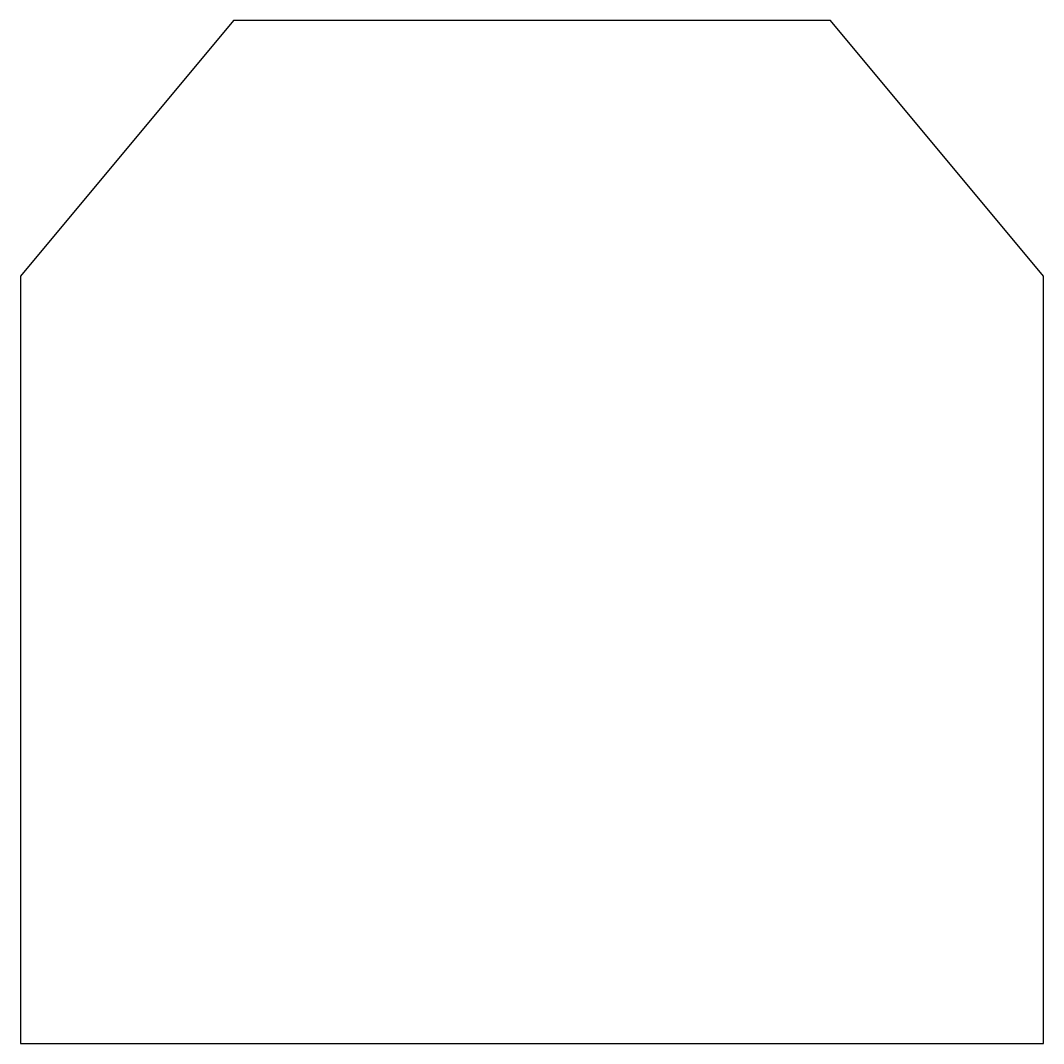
# Model space of a CAD drawing. Extents: x 0 to 12, y 0 to 12.
import ezdxf

# ---------------------------------------------------------------- set-up
doc = ezdxf.new("R2010")
doc.units = 0
doc.layers.add('1', color=14, linetype='CONTINUOUS')

msp = doc.modelspace()

# ---------------------------------------------------------------- linework, layer by layer
at = {"layer": '1'}
for p, q in [((2.5, 12), (0, 9)), ((9.5, 12), (2.5, 12)), ((12, 9), (9.5, 12)), ((0, 9), (0, 0)), ((12, 0), (12, 9)), ((0, 0), (12, 0))]:
    msp.add_line(p, q, dxfattribs=at)

doc.saveas('drawing.dxf')
